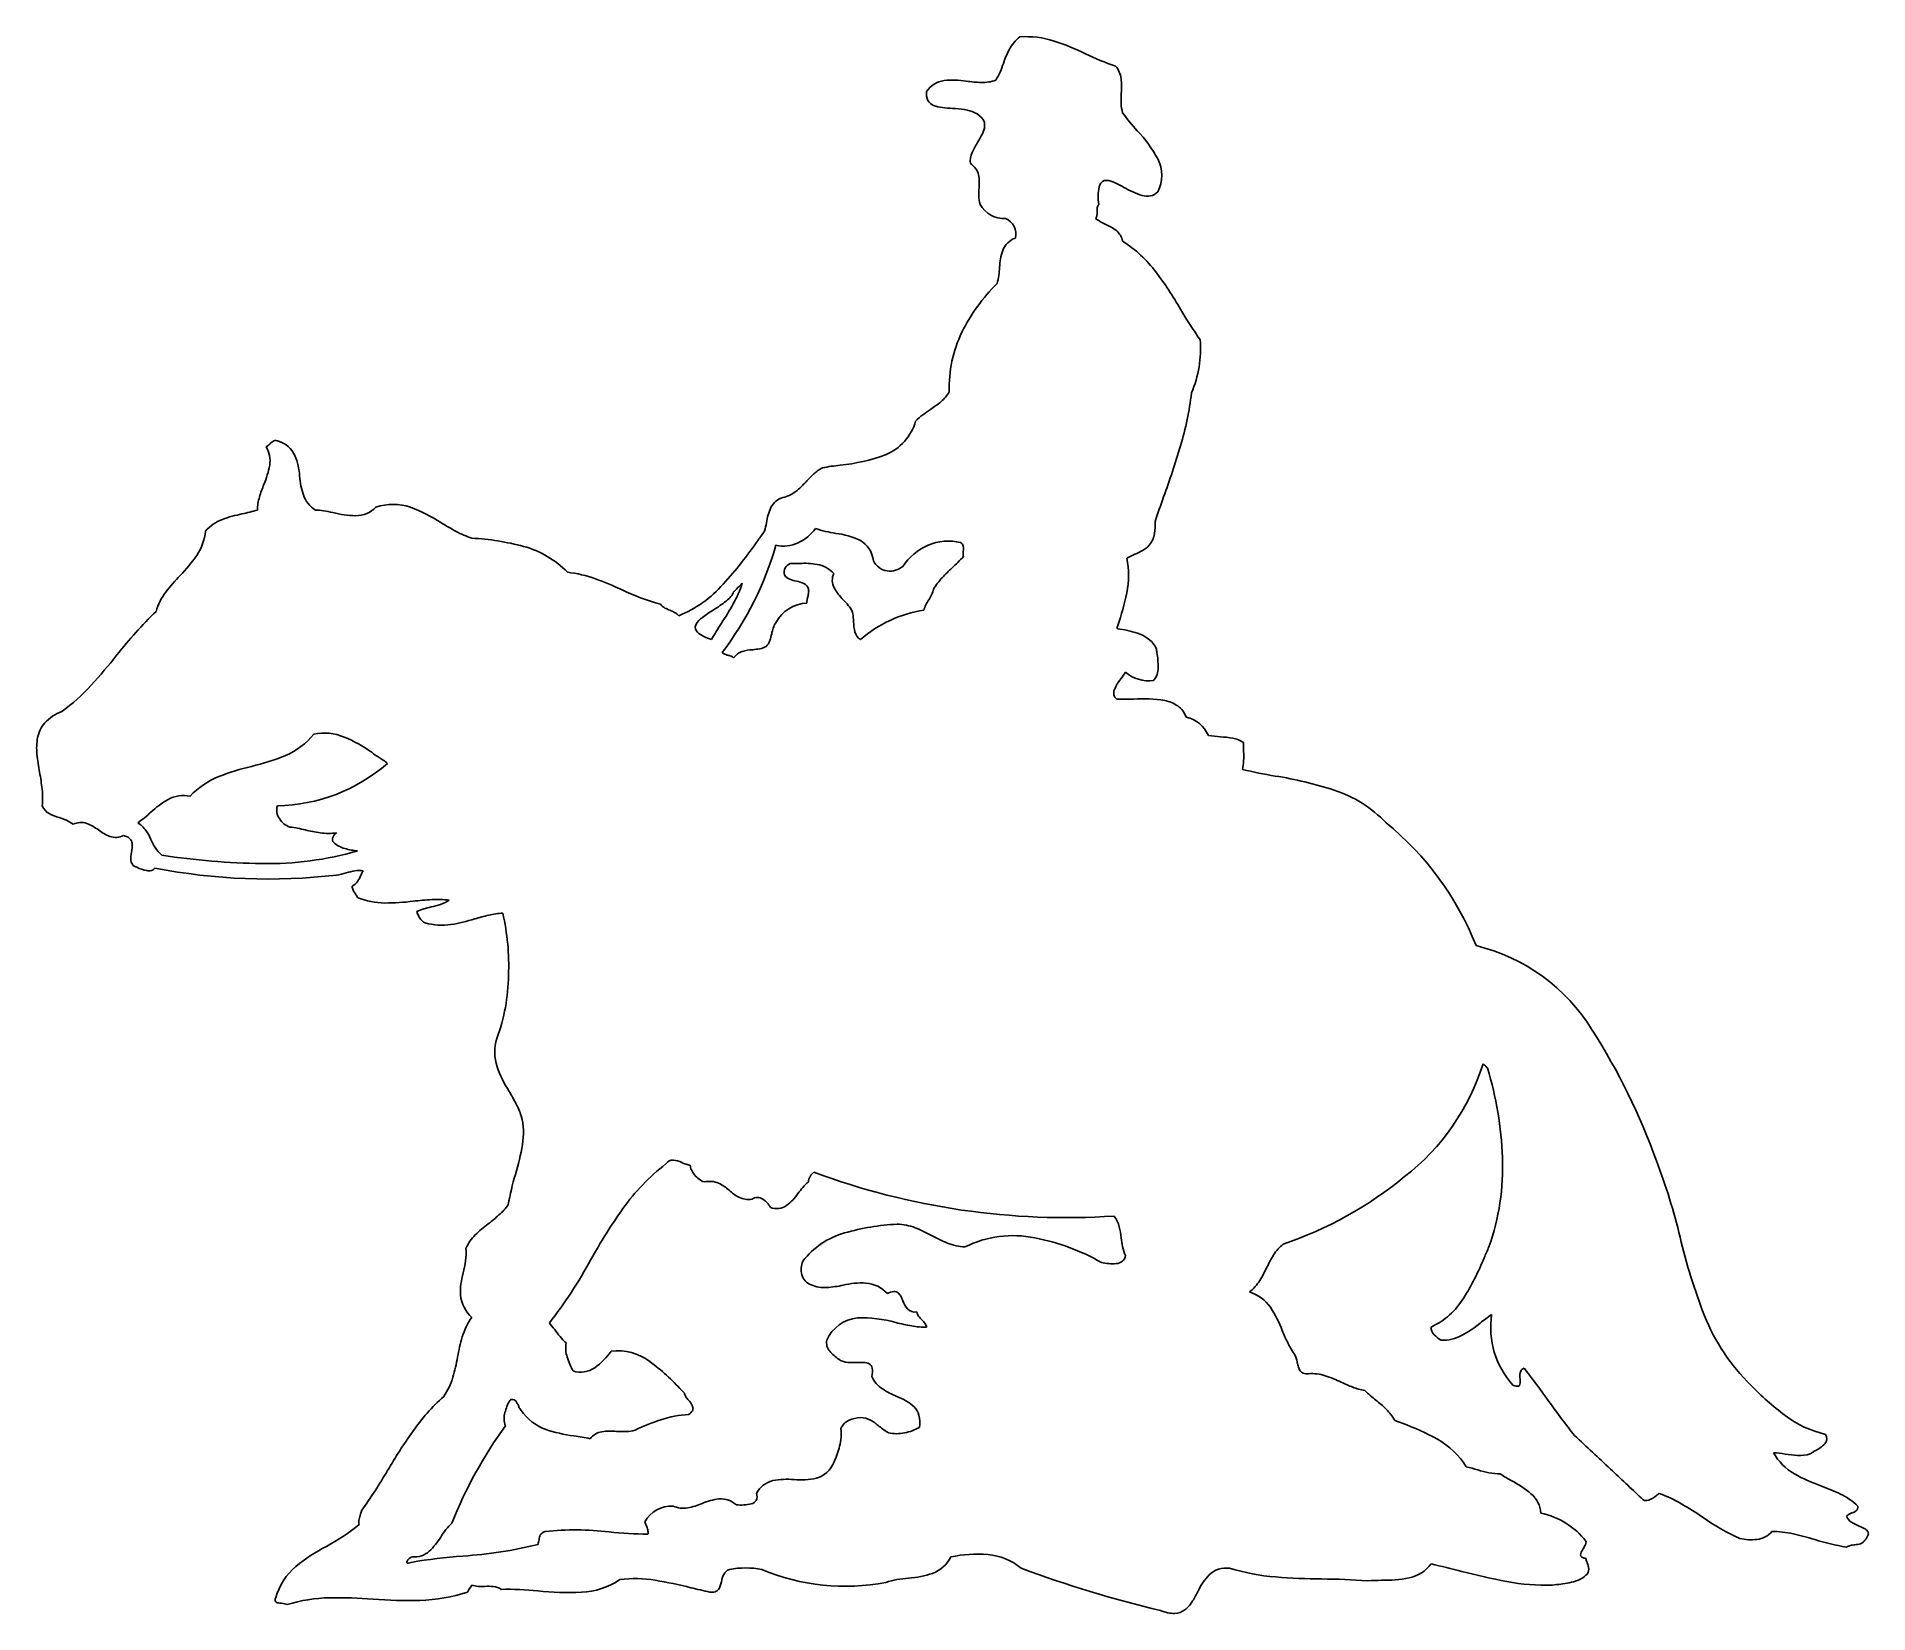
# Model space of a CAD drawing. Extents: x 0.64 to 7.79, y 2.55 to 8.7.
import ezdxf

# ---------------------------------------------------------------- set-up
doc = ezdxf.new("R2010")
doc.units = 0

msp = doc.modelspace()

# ---------------------------------------------------------------- linework, layer by layer
at = {"color": 7, "linetype": 'CONTINUOUS'}
for p, q in [((5.006665, 6.80989), (5.006665, 6.80989)), ((4.856943, 6.391278), (4.860777, 6.403169)), ((6.121381, 3.61416), (6.121949, 3.613762)), ((3.771798, 3.53883), (3.773742, 3.537374)), ((3.168739, 3.405983), (3.158797, 3.416312)), ((3.753455, 3.138269), (3.752353, 3.135565)), ((6.557368, 2.657368), (6.565883, 2.658296))]:
    msp.add_line(p, q, dxfattribs=at)
for centre, radius, start, end in [((4.59126, 8.566287), 0.176187, 129.982164, 151.289139), ((4.50284, 8.340566), 0.361575, 72.336355, 93.931168), ((4.310973, 7.768751), 0.964694, 63.970457, 71.783032), ((4.092192, 8.701815), 0.338511, 329.832924, 342.108366), ((4.754045, 8.485797), 0.357706, 152.507491, 161.749787), ((5.220995, 9.643805), 1.11953, 244.232561, 250.775107), ((4.78528, 8.528413), 0.088871, 6.180222, 40.99153), ((4.195671, 8.434701), 0.096829, 97.497325, 147.026432), ((4.21638, 8.207235), 0.325182, 80.697095, 95.885246), ((4.342826, 9.082652), 0.559412, 262.411065, 268.511166), ((4.333158, 8.687588), 0.164231, 268.301729, 288.347975), ((4.560873, 8.504199), 0.31458, 355.829428, 366.164534), ((4.169598, 8.478039), 0.055947, 170.36698, 206.907282), ((4.159076, 8.476338), 0.04591, 210.959696, 248.209851), ((5.360299, 8.454578), 0.486415, 176.848258, 181.477586), ((5.016099, 8.445253), 0.14209, 181.297635, 196.498793), ((4.189579, 8.550334), 0.125945, 247.820637, 263.793996), ((4.243673, 8.987671), 0.566605, 263.136804, 267.204835), ((4.193392, 7.918809), 0.503442, 82.055533, 87.421333), ((4.249131, 8.305668), 0.112605, 61.792086, 82.938415), ((4.269716, 8.330917), 0.080863, 37.625686, 66.193897), ((4.299901, 8.356492), 0.041383, 354.912064, 395.094084), ((5.488097, 8.838992), 0.747254, 215.51506, 222.435661), ((3.981682, 8.49603), 0.390885, 328.459009, 333.736393), ((4.255535, 8.362223), 0.086101, 332.946723, 353.731464), ((4.579639, 7.989803), 0.496411, 28.255637, 44.021665), ((4.367701, 8.215124), 0.082625, 155.544558, 186.139202), ((4.593901, 8.116944), 0.329204, 147.967182, 156.287914), ((4.888996, 8.160088), 0.143345, 333.570996, 386.83915), ((4.248191, 8.14548), 0.071368, 14.022325, 58.434418), ((4.152288, 8.132061), 0.167976, 353.189362, 370.534666), ((4.634005, 8.086153), 0.315998, 175.282675, 181.156956), ((4.987233, 8.07751), 0.202816, 169.191631, 188.53856), ((4.817594, 8.111773), 0.029818, 108.462069, 172.735713), ((4.816764, 8.083525), 0.057183, 63.753923, 98.663085), ((4.672442, 7.738818), 0.43079, 60.481358, 66.813909), ((5.051665, 8.394055), 0.326319, 239.224376, 252.907515), ((4.976402, 8.1568), 0.077454, 254.539553, 279.270746), ((4.979096, 8.131276), 0.05185, 280.877195, 317.559792), ((4.426866, 8.082148), 0.10882, 181.250567, 198.623215), ((4.416769, 8.098207), 0.105997, 208.643457, 273.397834), ((4.693764, 8.014879), 0.086334, 353.352824, 362.762833), ((4.862423, 8.023267), 0.082534, 172.456425, 182.935618), ((4.805811, 8.030638), 0.025445, 138.802619, 172.175119), ((4.39708, 7.931668), 0.066049, 346.284832, 426.84587), ((4.754372, 8.007828), 0.025316, 322.443634, 353.323686), ((4.853875, 8.0909), 0.12654, 231.117391, 241.463475), ((4.992914, 8.345237), 0.416401, 241.374516, 244.616553), ((4.735986, 7.788905), 0.196464, 52.590011, 66.472048), ((4.812119, 7.891331), 0.068877, 10.418016, 51.131787), ((4.624011, 7.795109), 0.22445, 161.249964, 178.474262), ((4.491701, 7.835132), 0.08642, 110.634369, 158.178178), ((4.604069, 7.475984), 0.508994, 37.146942, 57.191369), ((3.877549, 7.837284), 0.523345, 352.520886, 356.033759), ((4.898936, 7.227609), 0.721726, 134.905662, 153.662189), ((4.237752, 7.789746), 0.160019, 341.430041, 352.609656), ((3.849981, 6.912404), 1.450407, 30.013286, 36.90435), ((6.623234, 8.527758), 1.759018, 210.39003, 215.001718), ((4.695174, 7.332877), 0.492427, 154.12049, 182.011983), ((4.738509, 7.483977), 0.445214, 337.137997, 364.483786), ((4.079457, 7.386891), 0.142685, 309.757443, 330.019052), ((3.959589, 7.450418), 1.197304, 343.237694, 353.313421), ((4.231535, 7.049593), 0.220194, 126.839617, 136.55757), ((4.486862, 6.708306), 0.64642, 123.538601, 126.814321), ((3.892115, 7.613734), 0.436888, 302.946133, 309.619205), ((3.878073, 7.256778), 0.201461, 292.111178, 343.927895), ((1.524232, 7.130928), 0.031338, 291.142842, 308.722381), ((1.445647, 7.046385), 0.105544, 350.44558, 391.607021), ((1.476152, 7.191533), 0.108699, 308.511459, 313.818621), ((1.591043, 7.075191), 0.054845, 117.435695, 136.269622), ((1.574294, 7.104252), 0.021386, 61.72888, 113.481599), ((1.553469, 7.023357), 0.104423, 24.586336, 72.756344), ((1.566215, 8.167124), 3.695684, 340.033173, 343.299728), ((1.20749, 7.091765), 0.347969, 336.752953, 349.585926), ((1.393465, 6.966798), 0.273872, 4.055963, 21.417217), ((3.784708, 6.874381), 0.163856, 117.895129, 132.693509), ((3.991318, 5.370062), 1.673287, 97.367016, 99.746539), ((3.718407, 7.690937), 0.66397, 275.042033, 290.773847), ((2.081166, 6.732668), 0.596695, 158.183298, 163.221764), ((1.995011, 7.014285), 0.329562, 184.894, 197.912934), ((3.381384, 7.19836), 0.35125, 309.214909, 318.322433), ((4.011589, 6.628566), 0.498371, 132.702122, 137.57153), ((1.687064, 6.851162), 0.185165, 163.124212, 179.060851), ((1.787965, 6.949625), 0.112685, 199.009149, 237.871022), ((2.03228, 6.670185), 0.206055, 70.980799, 109.103492), ((3.573669, 6.831336), 0.074466, 105.521235, 154.201532), ((3.531967, 7.014865), 0.11388, 281.023627, 308.88441), ((11.646628, 4.556569), 7.011888, 160.431065, 161.254975), ((1.425373, 6.659069), 0.16948, 110.85715, 138.352948), ((1.532688, 6.364461), 0.483014, 100.857205, 110.310456), ((1.314276, 7.463807), 0.637837, 281.524479, 287.109253), ((1.728803, 6.678368), 0.17583, 79.603543, 90.249914), ((1.629817, 6.113852), 0.748955, 77.111504, 79.948646), ((1.891672, 7.205116), 0.373411, 255.293543, 269.014135), ((1.886612, 6.940656), 0.108905, 269.281608, 315.917635), ((1.896093, 6.314373), 0.586964, 56.687315, 69.731378), ((2.852442, 7.835109), 1.209664, 238.392392, 241.635575), ((3.107098, 6.873661), 0.388458, 344.782356, 349.745458), ((3.712702, 6.771513), 0.225775, 155.888833, 171.596923), ((4.722064, 6.803005), 0.284684, 351.748351, 361.385775), ((1.104086, 6.787358), 0.195271, 325.576218, 355.399695), ((2.456773, 7.101351), 0.376025, 241.570683, 251.771757), ((2.287965, 5.771115), 0.974427, 74.948622, 86.988897), ((2.084281, 7.683195), 1.66707, 317.876868, 325.420913), ((8.963511, 2.775486), 6.78361, 143.906987, 144.268179), ((3.55563, 6.848422), 0.134964, 257.423519, 294.949919), ((3.540784, 6.881862), 0.171547, 294.734292, 324.559797), ((3.818537, 7.176621), 0.417683, 250.70878, 261.930921), ((3.725081, 6.462905), 0.302182, 64.789726, 83.381879), ((3.803679, 6.64581), 0.103444, 5.422405, 61.023273), ((4.200098, 6.532886), 0.200163, 76.343576, 113.595517), ((4.238477, 6.709914), 0.019603, 9.090822, 63.065737), ((4.917959, 6.77287), 0.086509, 319.50805, 352.879877), ((0.774963, 7.01796), 0.597134, 315.403011, 325.176784), ((2.442983, 6.350667), 0.374502, 44.098172, 74.826079), ((2.293354, 7.071506), 1.282927, 322.925073, 343.944824), ((3.97195, 6.688429), 0.073086, 206.704953, 260.997884), ((4.217649, 6.498464), 0.238744, 114.148813, 145.352421), ((3.71059, 7.176765), 0.744383, 312.532552, 317.345606), ((4.297453, 6.681413), 0.040423, 178.16209, 192.897249), ((4.402588, 6.678721), 0.145592, 174.094583, 178.43021), ((4.187525, 6.703588), 0.070936, 351.986977, 367.633248), ((4.549001, 6.600706), 0.353793, 348.563266, 370.681103), ((5.020397, 6.452114), 0.247339, 112.04853, 120.016994), ((4.818732, 6.946294), 0.286407, 292.329718, 298.900431), ((4.906028, 6.787185), 0.104925, 299.157526, 317.793393), ((1.724602, 6.091115), 0.729852, 135.935613, 142.674175), ((2.659493, 6.141604), 0.472593, 69.964797, 83.629439), ((2.362315, 5.335781), 1.331466, 65.089164, 69.830515), ((3.597933, 6.61064), 0.039387, 154.019914, 194.791187), ((3.59767, 6.625877), 0.045497, 213.772875, 248.14402), ((3.600306, 6.605096), 0.044125, 115.599661, 148.891613), ((3.632792, 6.71602), 0.142239, 248.531039, 259.530251), ((3.591861, 7.314274), 0.669468, 269.090992, 272.269787), ((3.639272, 6.355074), 0.291008, 80.509221, 94.117912), ((3.66118, 6.516603), 0.128176, 44.658779, 78.262109), ((3.810495, 6.579636), 0.06413, 155.042053, 207.281733), ((3.970573, 6.693911), 0.078316, 262.620621, 310.315618), ((4.369024, 6.410167), 0.264396, 137.124106, 149.191351), ((4.69862, 6.100256), 0.716807, 132.55994, 136.896254), ((1.328258, 6.393441), 0.231366, 142.695872, 163.668352), ((3.312317, 7.346092), 0.892086, 244.134709, 254.608414), ((2.969726, 6.87495), 0.468253, 292.292315, 318.560695), ((3.247361, 6.605535), 0.136269, 308.437549, 319.249028), ((3.309696, 6.552616), 0.054506, 318.616366, 341.020711), ((2.992952, 6.694693), 0.421245, 330.535606, 342.568111), ((3.832907, 6.059354), 0.669779, 133.465034, 134.766093), ((3.126175, 6.810618), 0.361674, 312.853329, 317.976322), ((3.588334, 6.466128), 0.111584, 65.198132, 80.398605), ((3.619653, 6.53646), 0.034618, 15.279587, 63.422851), ((3.785284, 6.477801), 0.140001, 164.318945, 169.423155), ((3.541944, 6.546962), 0.112979, 343.905141, 351.440715), ((3.611088, 6.536176), 0.043001, 351.940821, 372.637138), ((3.933657, 6.651495), 0.206663, 209.337, 225.651747), ((3.895967, 6.64442), 0.267144, 328.048123, 333.069409), ((4.05326, 6.564346), 0.090643, 333.16507, 348.05337), ((3.90952, 6.732973), 1.006807, 340.8784, 348.401612), ((2.277851, 5.254386), 1.680057, 134.216447, 142.022154), ((3.122004, 6.524145), 0.060112, 219.38625, 240.893379), ((3.166545, 6.607343), 0.154478, 241.469737, 249.407756), ((3.05224, 6.304744), 0.168991, 62.395482, 69.213502), ((3.09979, 6.396706), 0.065466, 43.408622, 61.979373), ((3.594231, 5.96158), 0.591675, 121.789233, 126.838924), ((2.989681, 6.940379), 0.558774, 301.60823, 307.789174), ((2.245007, 7.117249), 1.2803, 326.568961, 330.535496), ((3.652295, 6.348573), 0.142111, 92.161266, 152.499371), ((3.698783, 6.494147), 0.051969, 169.633126, 183.932528), ((3.455955, 6.189024), 0.458341, 39.675687, 43.359489), ((3.70965, 6.39887), 0.129105, 27.508013, 39.878977), ((3.702916, 6.426007), 0.125523, 5.781815, 15.002603), ((3.415485, 6.396169), 0.414498, 3.007269, 5.882679), ((4.178924, 5.976107), 0.492747, 98.776081, 130.909156), ((4.200514, 6.437869), 0.100002, 152.596583, 165.394829), ((4.369002, 6.350107), 0.289976, 148.168717, 152.524047), ((3.235626, 6.396124), 0.02443, 155.494693, 229.585302), ((3.286811, 6.366109), 0.083675, 124.445868, 151.326795), ((3.312745, 6.48622), 0.143023, 229.462819, 254.347584), ((4.553357, 5.59884), 1.482681, 146.74511, 149.628081), ((3.329475, 6.404662), 0.183349, 340.768807, 349.248836), ((3.71583, 6.330011), 0.210153, 162.464016, 168.903054), ((3.581738, 6.372242), 0.069569, 142.912789, 162.353695), ((4.013104, 6.421897), 0.183735, 181.241983, 193.788897), ((3.882001, 6.389942), 0.048794, 194.038992, 238.13741), ((5.181987, 8.245127), 1.882129, 260.055146, 260.417942), ((4.820104, 6.025967), 0.366524, 69.62758, 82.382873), ((4.905155, 6.255846), 0.121416, 29.096564, 69.488538), ((3.337549, 6.316656), 0.027748, 222.020369, 248.310237), ((3.414644, 6.240369), 0.064588, 107.746051, 145.777572), ((3.446321, 6.127815), 0.181489, 93.310461, 106.43996), ((3.412587, 6.595095), 0.287037, 274.646865, 280.099248), ((3.447583, 6.399282), 0.088122, 280.02281, 297.333476), ((3.442356, 6.365743), 0.06395, 315.59957, 340.380369), ((5.754606, 6.407633), 0.74912, 187.111673, 188.448483), ((4.69638, 6.242231), 0.322026, 359.507179, 369.895575), ((-0.880593, 7.753786), 2.347755, 317.595044, 321.373473), ((3.354706, 6.361933), 0.076164, 248.905445, 258.165588), ((3.323465, 6.212833), 0.076173, 68.906994, 78.16668), ((3.340623, 6.258115), 0.027752, 42.024319, 68.311473), ((4.691974, 6.33517), 0.228716, 322.222455, 330.254555), ((4.983443, 6.328888), 0.141842, 229.089778, 276.928682), ((4.939191, 6.238175), 0.079213, 320.773561, 360.930026), ((0.274333, 6.699757), 0.784161, 306.251514, 317.554819), ((4.87562, 6.140789), 0.030817, 155.492841, 232.695287), ((5.00893, 6.084056), 0.175689, 140.815982, 156.691951), ((4.88962, 6.784363), 0.668886, 267.199788, 272.766697), ((4.958591, 5.597517), 0.520036, 80.45768, 94.045131), ((5.018833, 5.978026), 0.134855, 55.515522, 78.897822), ((5.043012, 6.016734), 0.089281, 19.132825, 54.240565), ((0.764127, 5.942177), 0.122701, 138.721554, 168.590771), ((0.79936, 5.90427), 0.174266, 110.605181, 136.997051), ((5.099707, 5.92375), 0.125336, 23.732149, 77.253503), ((0.861919, 5.924965), 0.221979, 169.229129, 186.19133), ((1.501753, 6.156412), 0.282897, 292.834505, 321.103017), ((1.763805, 5.785421), 0.197837, 67.124524, 102.221296), ((1.634338, 5.466681), 0.541857, 54.624421, 67.612972), ((5.282552, 6.359424), 0.391206, 259.973801, 266.985304), ((5.241393, 5.578052), 0.39125, 79.973944, 86.984073), ((5.290014, 5.851147), 0.113861, 57.049093, 80.142178), ((5.856478, 5.93116), 0.504771, 178.236741, 182.303856), ((1.48137, 5.986938), 0.844516, 185.838821, 190.673868), ((1.29005, 6.676099), 0.844037, 282.952625, 292.388946), ((1.565911, 6.376428), 0.677381, 271.178216, 310.869634), ((2.05627, 6.032346), 0.164478, 228.84933, 241.045472), ((1.847862, 5.666528), 0.256562, 55.427336, 59.870639), ((1.937423, 5.797196), 0.098148, 43.047386, 55.192792), ((5.206214, 5.879098), 0.146127, 344.998727, 358.413973), ((4.847695, 5.890567), 0.504829, 358.239089, 362.304829), ((-0.299527, 5.654141), 0.967211, 6.522638, 10.507043), ((1.469442, 5.519033), 0.317356, 111.861603, 136.525063), ((1.688242, 4.959572), 0.918074, 103.15913, 111.533419), ((5.865136, 8.087792), 2.305413, 257.021163, 260.267783), ((5.251131, 4.361512), 1.471242, 72.010305, 81.231093), ((0.376701, 5.730639), 0.286671, 353.701809, 366.685335), ((1.322528, 5.424892), 0.343851, 119.557369, 133.503569), ((1.215609, 5.60458), 0.134875, 79.950621, 117.702532), ((5.550636, 5.289709), 0.495925, 43.885846, 71.8015), ((0.718567, 5.723311), 0.061825, 202.963853, 241.144944), ((0.78352, 5.846557), 0.201132, 241.88284, 253.925859), ((0.630939, 5.342375), 0.325662, 67.336044, 72.691308), ((0.768685, 6.021032), 0.469893, 304.43875, 312.447272), ((1.633439, 5.682074), 0.056266, 162.290414, 215.567465), ((0.716002, 5.545929), 0.105049, 50.842389, 67.368727), ((0.813211, 5.56443), 0.070118, 71.087426, 116.124601), ((0.768803, 5.460245), 0.183258, 52.272321, 68.509766), ((0.992551, 5.749482), 0.182421, 232.277949, 248.565332), ((0.948547, 5.646032), 0.070116, 251.145171, 296.125028), ((0.969748, 5.531524), 0.052455, 52.288976, 79.374), ((0.97163, 5.534156), 0.117521, 35.395927, 57.703566), ((0.888284, 5.482086), 0.215701, 23.512339, 33.847216), ((1.656303, 5.693498), 0.081607, 212.753039, 250.253113), ((1.543537, 5.011151), 0.611503, 76.291376, 81.991589), ((1.832626, 6.196308), 0.608403, 256.292327, 261.937341), ((1.77946, 5.831647), 0.239895, 262.294295, 277.442972), ((1.836251, 5.558141), 0.043943, 125.816065, 156.273598), ((5.168764, 4.723419), 1.172518, 21.532711, 50.911511), ((0.982742, 5.550005), 0.029904, 15.158757, 50.323129), ((1.122951, 5.493371), 0.115726, 167.207318, 183.331654), ((0.801087, 5.558801), 0.212767, 349.217486, 354.723697), ((0.959243, 5.544684), 0.053986, 354.206819, 374.087938), ((1.32416, 5.674021), 0.260567, 203.975907, 211.661889), ((1.216032, 5.609801), 0.134839, 212.552467, 229.88068), ((1.546145, 8.173188), 2.698908, 261.111785, 269.426108), ((1.547007, 6.710816), 1.236716, 268.707545, 286.248123), ((1.812141, 5.568382), 0.017753, 155.224486, 226.153899), ((1.87998, 5.654396), 0.127227, 230.959019, 253.103194), ((1.909587, 5.755009), 0.232104, 253.329047, 265.911149), ((1.03734, 5.489144), 0.030023, 184.772566, 243.034867), ((0.802613, 4.914362), 0.590948, 67.243384, 68.027187), ((1.108665, 5.6279), 0.185536, 245.322603, 257.973252), ((1.078439, 5.489558), 0.043938, 258.933324, 282.730148), ((1.0827, 5.468697), 0.022655, 283.843918, 326.740177), ((1.545671, 7.751743), 2.338023, 259.052129, 276.504757), ((1.767805, 5.699444), 0.274024, 278.971256, 287.22996), ((1.937353, 5.147586), 0.303293, 100.418748, 106.941829), ((1.897714, 5.366023), 0.081291, 78.136366, 100.783122), ((2.095188, 5.346036), 0.206358, 151.15934, 156.515749), ((1.848659, 5.434843), 0.053987, 295.201573, 325.510488), ((1.907465, 5.386586), 0.035823, 180.947649, 207.061307), ((1.979269, 5.423551), 0.116583, 207.184397, 215.438752), ((1.774598, 5.482738), 0.142173, 326.502345, 337.473204), ((1.778835, 5.281429), 0.129126, 27.818684, 35.249175), ((1.998933, 5.589568), 0.269551, 246.867482, 270.078531), ((1.999817, 6.205428), 0.885411, 269.966643, 277.188333), ((2.257656, 4.039854), 1.295495, 93.327627, 96.517421), ((2.197149, 5.135953), 0.167664, 105.948776, 115.968919), ((2.297069, 4.787711), 0.529958, 102.766372, 105.990308), ((2.092072, 5.70417), 0.409154, 282.404248, 287.760886), ((2.204809, 4.965323), 0.36852, 82.871666, 93.477102), ((2.177601, 5.437375), 0.128984, 287.730445, 304.43552), ((2.245068, 5.326476), 0.127692, 198.154669, 210.797321), ((2.174179, 5.284382), 0.045248, 210.970627, 248.157173), ((2.222481, 5.477285), 0.243767, 254.50174, 278.28768), ((2.160664, 5.857378), 0.628833, 278.869332, 287.563804), ((2.633749, 4.312705), 0.986707, 103.402683, 106.686881), ((2.477617, 4.96848), 0.312602, 93.258932, 103.425467), ((1.542261, 5.073632), 0.940632, 357.78501, 372.709368), ((6.086024, 4.43827), 0.736219, 31.610301, 76.375162), ((1.732422, 5.048489), 0.749852, 339.972492, 359.143283), ((2.607178, 4.737204), 0.178754, 162.25454, 198.315027), ((4.567753, 3.453881), 2.54554, 19.736295, 32.568125), ((2.888651, 4.842351), 0.479146, 199.674825, 212.532015), ((5.428816, 4.962311), 0.899587, 307.851656, 342.538669), ((6.419306, 4.826491), 0.188425, 225.377768, 227.981864), ((6.240384, 4.624836), 0.081181, 38.681984, 49.431949), ((5.040336, 4.283918), 1.322734, 1.843684, 17.223266), ((1.628814, 4.073412), 0.996953, 27.763613, 30.852585), ((2.231238, 4.390297), 0.31627, 18.219815, 27.803476), ((2.280435, 4.421915), 0.260066, 350.063285, 374.990403), ((1.60625, 4.534967), 0.943659, 343.068491, 350.365735), ((3.59124, 3.655548), 0.813199, 127.434631, 144.56458), ((3.124201, 4.285014), 0.031745, 87.095441, 149.205124), ((3.113235, 4.217003), 0.100506, 63.289864, 82.812453), ((3.25113, 4.516333), 0.229146, 246.131853, 250.649384), ((3.195958, 4.358156), 0.061624, 250.317886, 265.996778), ((3.237285, 4.298327), 0.045659, 182.065241, 206.382945), ((5.428304, 4.288496), 0.934852, 340.561048, 362.328259), ((4.801102, 3.481101), 2.317318, 13.318824, 21.051277), ((3.414638, 3.984442), 0.94667, 163.068013, 170.396395), ((3.277479, 4.316549), 0.089777, 205.401676, 220.135466), ((3.278607, 4.314278), 0.089209, 218.553383, 249.012943), ((3.267287, 4.144798), 0.088624, 66.627629, 103.461873), ((3.223647, 4.066503), 0.178034, 47.820283, 63.730237), ((3.768387, 4.093092), 0.179773, 129.910152, 139.564964), ((3.704774, 4.227106), 0.051872, 125.793092, 175.709712), ((4.659687, 6.918442), 2.826535, 249.600008, 273.784456), ((5.019703, 5.421576), 1.513824, 288.747795, 309.41206), ((3.471352, 4.341583), 0.192138, 228.161592, 242.146152), ((3.42032, 4.252038), 0.089186, 244.255528, 278.203293), ((3.454148, 4.133352), 0.037017, 55.244352, 124.755648), ((3.420896, 4.083921), 0.09659, 29.635192, 55.754505), ((3.440667, 4.304282), 0.208498, 307.412539, 325.365), ((4.066901, 3.837789), 0.572571, 139.49395, 142.571236), ((1.955427, 4.653785), 0.737386, 307.402868, 311.573082), ((2.277389, 4.290604), 0.252041, 311.603752, 323.977001), ((4.742778, 2.849134), 2.21901, 144.838345, 150.912109), ((3.529408, 4.194926), 0.067845, 248.779105, 303.99325), ((4.747166, 4.023855), 0.123795, 15.008715, 36.834523), ((2.463988, 3.909867), 0.160002, 134.21164, 157.435164), ((2.717198, 3.648845), 0.52366, 126.825427, 134.154725), ((3.879306, 3.730205), 0.313463, 105.68576, 142.189199), ((4.044871, 3.157212), 0.90989, 92.835909, 105.968148), ((3.997674, 3.869184), 0.196816, 68.421421, 89.365492), ((3.860173, 3.528853), 0.563871, 60.962369, 68.147196), ((4.417599, 4.534639), 0.586055, 241.043939, 247.773342), ((4.451721, 3.600252), 0.421189, 78.309837, 116.443229), ((4.38536, 3.203767), 0.823039, 59.961567, 79.378581), ((4.576984, 3.982678), 0.298866, 5.744867, 14.184614), ((5.2949, 4.059819), 0.423195, 186.407058, 191.047382), ((9.24325, 4.529588), 2.246892, 193.241082, 201.419675), ((2.112715, 3.954049), 0.204247, 351.137, 364.834984), ((4.272773, 4.182424), 0.20523, 248.005398, 267.594878), ((4.86081, 3.94476), 0.029761, 307.677466, 358.082381), ((5.046683, 4.012132), 0.170442, 191.302752, 203.648122), ((5.871097, 3.699294), 0.471746, 148.393367, 155.091856), ((5.608343, 3.860147), 0.163668, 128.592317, 148.144029), ((5.351655, 4.313448), 1.012833, 328.096756, 338.057424), ((9.400778, 2.585249), 3.389948, 155.753515, 156.537089), ((2.571335, 3.799402), 0.276884, 164.006261, 182.104038), ((1.736237, 4.013569), 0.5854, 346.377363, 351.058236), ((1.231345, 4.782784), 1.789673, 322.001388, 331.466537), ((3.709546, 3.889646), 0.084485, 157.207678, 194.212737), ((3.683585, 3.883473), 0.057804, 194.598942, 249.923303), ((4.838878, 4.099624), 0.188003, 257.241208, 274.695887), ((4.849765, 3.963332), 0.051277, 275.038733, 304.759231), ((5.013182, 4.097372), 0.474026, 328.084604, 335.124957), ((3.715677, 3.953042), 0.134309, 247.251558, 273.860064), ((3.694481, 4.268843), 0.45082, 273.845904, 282.058373), ((3.864398, 3.508437), 0.328386, 87.706556, 103.33435), ((3.867272, 3.708681), 0.128291, 42.630512, 85.40972), ((3.991724, 3.741291), 0.062047, 94.792375, 118.981809), ((3.988085, 3.77803), 0.025139, 53.681335, 93.523729), ((3.977329, 3.7662), 0.041075, 27.137544, 51.365506), ((5.264346, 3.94231), 0.178858, 308.16288, 327.712772), ((5.328531, 3.652993), 0.155739, 34.68655, 72.693102), ((2.429668, 3.803597), 0.135792, 186.070696, 228.19564), ((3.853893, 3.700144), 0.181069, 21.650291, 27.922612), ((4.120675, 3.801257), 0.104292, 199.206452, 219.356632), ((4.068465, 3.762357), 0.039371, 223.770909, 281.395127), ((4.11215, 3.729068), 0.036296, 188.406334, 217.272342), ((5.074776, 3.488258), 0.458232, 20.81452, 33.5673), ((5.956369, 3.93548), 0.299719, 295.151549, 328.343196), ((2.548495, 3.552184), 0.257647, 144.343159, 163.235132), ((2.082241, 3.227841), 0.719917, 36.474517, 39.00872), ((3.187906, 4.043778), 0.654218, 216.37233, 219.536231), ((3.858746, 3.554452), 0.146441, 95.692373, 156.108244), ((3.864315, 3.235834), 0.464771, 73.750049, 92.477892), ((4.257584, 4.781891), 1.13091, 256.541279, 259.773463), ((4.109063, 3.949943), 0.285815, 259.46423, 271.07776), ((4.182436, 3.782235), 0.124426, 217.154125, 225.890019), ((4.009224, 3.6037), 0.124325, 37.540318, 45.844112), ((4.081291, 3.658861), 0.033571, 9.114589, 37.836449), ((6.396884, 4.021427), 0.96747, 202.506686, 205.613072), ((6.123703, 3.663734), 0.039952, 179.362424, 226.618005), ((5.978348, 4.041368), 0.467709, 299.012398, 309.480614), ((6.67426, 3.180967), 0.638933, 123.61281, 128.590572), ((6.652226, 3.662693), 0.335469, 171.363423, 222.035219), ((7.887624, 4.003568), 0.792817, 201.808611, 225.502498), ((2.96773, 3.430254), 0.694245, 163.580017, 170.329342), ((2.824794, 3.743208), 0.182847, 219.328818, 230.034648), ((2.820785, 3.582956), 0.115208, 169.946072, 198.226321), ((3.774144, 3.603619), 0.050323, 168.372465, 221.53839), ((5.799793, 3.734871), 0.305177, 205.56057, 215.245122), ((6.205364, 3.742506), 0.153381, 224.658042, 236.801163), ((6.131347, 3.767339), 0.153864, 266.498169, 298.678656), ((1.59013, 3.665373), 0.703274, 343.741032, 350.299837), ((2.980336, 3.632188), 0.282169, 197.588523, 209.540576), ((2.763542, 3.587325), 0.098529, 253.068106, 304.03259), ((2.659906, 3.726494), 0.27198, 305.717439, 325.126489), ((2.906082, 3.358427), 0.213803, 53.431155, 96.186021), ((2.549668, 2.871532), 0.817204, 41.808135, 53.700076), ((3.878295, 3.694121), 0.1883, 221.13561, 235.558057), ((3.811603, 3.598261), 0.071699, 238.125669, 266.00113), ((3.826715, 3.782022), 0.256076, 265.49537, 273.584694), ((3.857662, 3.270635), 0.256248, 87.337346, 93.341486), ((3.868484, 3.479161), 0.047457, 62.322178, 88.69392), ((3.877871, 3.500079), 0.024613, 10.838778, 59.053283), ((3.825435, 3.491629), 0.077718, 345.125435, 369.687853), ((5.506438, 3.529348), 0.053026, 15.712706, 33.689767), ((5.36023, 3.48657), 0.205361, 11.114528, 16.154598), ((5.760199, 3.565091), 0.202243, 191.099157, 196.217799), ((5.615108, 3.522434), 0.051013, 195.726967, 214.246944), ((2.017376, 3.54226), 0.258651, 324.961268, 343.424094), ((4.006158, 3.520187), 0.116217, 204.670628, 236.559409), ((5.594843, 3.50907), 0.026744, 215.011417, 248.930709), ((5.598878, 3.523909), 0.04207, 251.068577, 279.135956), ((5.618913, 3.317791), 0.165122, 71.667967, 94.639219), ((5.504799, 2.975131), 0.526284, 64.264034, 71.608213), ((6.052152, 4.129356), 0.751166, 244.884534, 248.648757), ((6.424235, 3.480999), 0.047869, 243.74847, 265.491379), ((6.421406, 3.442754), 0.009522, 264.369808, 323.184369), ((6.412546, 3.446721), 0.019112, 329.592451, 360.805283), ((6.521561, 3.470741), 0.090842, 170.188095, 186.335463), ((6.304007, 3.450307), 0.127692, 358.511694, 364.676379), ((6.454337, 3.482216), 0.022646, 107.92254, 169.810681), ((3.971395, 1.549657), 3.154199, 35.344889, 38.281481), ((8.134099, 4.211919), 1.114576, 223.971557, 233.197379), ((2.766741, 2.795855), 0.80405, 131.959406, 144.986565), ((2.669226, 3.277449), 0.208058, 150.947999, 165.213613), ((2.499634, 3.360733), 0.021588, 90.425563, 124.695199), ((2.498615, 3.36837), 0.013978, 45.720796, 86.478527), ((2.483454, 3.352895), 0.035642, 27.408595, 45.639149), ((2.376036, 3.294848), 0.157736, 23.500006, 28.165301), ((3.209211, 3.416583), 0.041837, 194.676899, 215.354122), ((3.326551, 3.496722), 0.183927, 214.564167, 219.890341), ((3.046885, 3.262829), 0.180654, 34.420204, 39.923437), ((3.162664, 3.341444), 0.040713, 13.756125, 35.256666), ((4.130251, 3.712761), 0.345305, 236.986173, 247.527117), ((3.924167, 3.193635), 0.213323, 48.418771, 69.676441), ((5.86626, 3.653413), 0.240208, 248.612995, 260.24504), ((6.19689, 3.799672), 0.533451, 225.885854, 232.045271), ((5.567366, 2.991648), 0.490855, 45.906432, 52.113943), ((8.904799, 5.043963), 2.89135, 215.271429, 218.577854), ((2.548196, 3.308674), 0.08307, 164.732289, 200.799707), ((2.672473, 3.424032), 0.165626, 203.591808, 207.6674), ((2.558208, 3.363626), 0.03638, 206.97219, 223.114769), ((2.693396, 3.450106), 0.196365, 214.543451, 249.64582), ((3.334956, 2.512248), 0.831484, 108.082162, 115.557755), ((3.215025, 2.875553), 0.448899, 93.765561, 107.923188), ((3.16613, 3.35862), 0.040144, 298.921154, 327.927002), ((3.183147, 3.346905), 0.019523, 330.544475, 372.484416), ((3.839559, 3.241378), 0.06557, 115.09823, 155.58394), ((3.859723, 3.197006), 0.114307, 91.744699, 114.81714), ((3.857914, 3.234883), 0.076395, 60.047595, 91.253678), ((3.777612, 3.098819), 0.234385, 49.472692, 59.645861), ((4.010353, 3.299095), 0.077435, 16.21096, 44.328006), ((3.975018, 3.291708), 0.113461, 350.542799, 374.811553), ((5.781493, 3.214389), 0.181889, 28.280941, 45.527345), ((7.19471, 6.473653), 3.411536, 248.451136, 248.992237), ((7.720722, 3.656482), 0.422202, 232.960366, 256.723407), ((4.054522, 1.896779), 2.374628, 145.047605, 149.432259), ((3.855499, 2.269378), 1.714002, 143.903555, 158.457028), ((2.80192, 3.774516), 0.538381, 250.826052, 263.165938), ((2.589486, 2.228587), 1.0222, 78.08426, 81.654186), ((2.857768, 3.184371), 0.072422, 98.415986, 142.199677), ((2.881226, 3.007374), 0.250962, 84.690541, 97.799709), ((2.932417, 3.669738), 0.413426, 266.121025, 271.291893), ((2.93973, 3.370957), 0.114558, 271.004216, 288.582844), ((3.593153, 3.24676), 0.18796, 345.415708, 366.636341), ((4.208978, 3.618079), 0.440711, 230.713194, 233.636954), ((4.027934, 3.371924), 0.135147, 233.571032, 242.840328), ((3.997733, 3.399311), 0.150954, 257.959262, 281.686253), ((3.990767, 3.443918), 0.19606, 281.039428, 299.374509), ((5.673719, 2.449469), 0.890725, 60.777029, 70.45609), ((5.954059, 2.952944), 0.314467, 31.822756, 60.56898), ((-10.351344, -15.084626), 24.9937, 46.717219, 47.156104), ((7.598826, 3.228794), 0.030051, 316.5545, 393.923283), ((3.337371, 3.319616), 0.453886, 336.450424, 344.645497), ((7.618474, 3.288789), 0.228907, 210.166466, 239.603652), ((7.410233, 2.850207), 0.323718, 79.95015, 88.170401), ((7.539359, 3.599459), 0.436585, 260.423015, 266.821291), ((7.523347, 3.308452), 0.145139, 266.76242, 286.340523), ((7.615745, 3.106867), 0.080878, 121.197472, 129.609525), ((7.76942, 2.857481), 0.373809, 119.419684, 121.545755), ((7.526232, 3.302715), 0.133642, 296.471999, 314.947348), ((-0.009577, 4.296201), 2.34492, 324.939265, 329.453131), ((3.654954, 3.175503), 0.105269, 286.349398, 337.704015), ((6.085392, 2.500721), 0.632796, 73.345249, 77.601836), ((6.366156, 3.409), 0.317966, 251.782887, 267.840402), ((6.661502, 3.548224), 0.550696, 236.077431, 241.599446), ((29.409382, 27.158911), 33.018643, 226.747041, 227.031915), ((7.809539, 3.631553), 0.621292, 240.399496, 250.83089), ((3.421797, 3.001679), 0.031001, 333.30376, 385.183596), ((3.537143, 2.969349), 0.098449, 103.349108, 152.458467), ((3.569537, 2.780777), 0.289655, 84.612288, 100.970814), ((3.624226, 3.342252), 0.274481, 264.251638, 282.703762), ((6.219369, 2.71274), 0.394615, 49.810336, 62.828357), ((6.401869, 2.929066), 0.111591, 4.839997, 49.715342), ((6.894151, 3.086093), 0.105532, 292.395198, 311.444454), ((7.108978, 2.82566), 0.232158, 125.411699, 128.643196), ((6.803434, 2.530195), 0.513964, 59.609349, 70.56443), ((7.31606, 2.248569), 0.847134, 64.384268, 70.018975), ((7.562377, 2.762846), 0.276912, 47.186687, 64.336236), ((2.019541, 2.888289), 0.123392, 158.427123, 167.500781), ((1.760873, 2.989067), 0.154218, 338.943241, 345.008531), ((3.120389, 2.843704), 0.122344, 88.106098, 150.003818), ((3.16451, 3.053822), 0.096551, 245.47493, 280.42529), ((3.125446, 3.248109), 0.294718, 281.059446, 292.477747), ((3.33262, 2.757771), 0.237609, 96.796133, 113.434184), ((3.310883, 2.902503), 0.09143, 48.108167, 94.001796), ((3.388758, 3.155885), 0.186083, 264.812377, 282.741377), ((3.422207, 3.006759), 0.033253, 283.196899, 325.139278), ((6.448776, 2.640486), 0.30485, 38.074021, 77.826144), ((6.925446, 3.012837), 0.025897, 214.780458, 290.127526), ((6.288918, 1.654196), 1.529888, 55.920393, 59.584718), ((7.729917, 2.906123), 0.031063, 116.93687, 139.59225), ((7.761228, 2.844776), 0.099938, 109.861675, 117.007809), ((7.711548, 2.989214), 0.052839, 287.314733, 307.800763), ((7.731206, 2.961793), 0.019166, 311.61017, 338.786266), ((7.724061, 2.963882), 0.026591, 340.162323, 364.527615), ((1.448431, 3.430363), 0.70046, 297.419757, 310.050299), ((1.948736, 2.904763), 0.050705, 168.359462, 192.05335), ((2.700472, 2.52363), 0.580031, 142.852947, 146.398356), ((2.369638, 2.774917), 0.164585, 131.197507, 143.033906), ((2.641398, 2.821471), 0.048139, 110.109601, 125.997887), ((2.74168, 1.739274), 1.133439, 83.241369, 95.916466), ((3.063467, 4.788004), 1.932374, 264.405098, 268.908425), ((3.139344, 2.94163), 0.130209, 196.398913, 203.644643), ((2.915186, 2.842938), 0.114714, 15.390457, 23.896805), ((2.985141, 2.862633), 0.042042, 350.896225, 374.814791), ((7.650883, 3.634183), 0.873424, 234.701074, 245.535878), ((7.346822, 2.923656), 0.088439, 276.218173, 319.886532), ((7.414664, 2.498291), 0.368385, 77.080179, 90.032178), ((7.745764, 2.938338), 0.041306, 197.005028, 239.427854), ((7.819847, 3.055964), 0.180304, 238.170245, 248.870357), ((7.669694, 2.676797), 0.227523, 62.598431, 68.020121), ((7.756795, 2.842592), 0.040256, 39.453527, 64.058311), ((7.774552, 2.858121), 0.016692, 344.566789, 397.02651), ((2.088934, 2.197367), 0.688973, 117.481723, 129.317207), ((2.114585, 2.85347), 0.086442, 264.917793, 312.088831), ((1.983353, 2.988502), 0.274699, 313.523833, 328.415784), ((2.20914, 4.352915), 1.584935, 273.447928, 284.177997), ((2.48188, 2.850465), 0.120427, 343.49821, 352.463632), ((2.650993, 2.830653), 0.049889, 153.255677, 175.382141), ((2.628266, 2.839911), 0.025503, 126.478798, 148.846823), ((6.795401, 2.721901), 0.140607, 146.99125, 152.784911), ((6.570411, 2.868931), 0.128165, 326.66434, 334.553602), ((6.663641, 2.825431), 0.025302, 332.792576, 366.922811), ((7.332221, 3.021914), 0.18774, 256.746093, 277.400128), ((7.213964, 1.607021), 1.281969, 73.325921, 77.243654), ((7.853947, 3.705328), 0.911803, 252.633948, 260.678865), ((7.731718, 2.766157), 0.046913, 102.327116, 122.858844), ((7.751484, 2.674513), 0.140664, 95.415587, 102.223302), ((7.731273, 2.909099), 0.094804, 274.195134, 287.76774), ((7.748673, 2.851602), 0.034753, 289.376524, 327.763748), ((7.742015, 2.869195), 0.051042, 314.939006, 342.303322), ((1.816328, 2.538278), 0.252552, 130.475127, 163.861088), ((2.088418, 2.746884), 0.003278, 164.170828, 229.802251), ((2.098903, 2.744611), 0.014002, 144.895281, 166.927515), ((2.090219, 2.751099), 0.007777, 239.75666, 280.511726), ((2.124851, 2.727011), 0.045354, 127.584187, 145.55601), ((2.086095, 2.79088), 0.047751, 276.666579, 289.894987), ((2.108239, 2.751526), 0.015896, 94.732118, 134.045829), ((2.461379, 0.661861), 2.114818, 94.255245, 99.774511), ((3.359731, 2.679505), 0.041868, 111.429107, 153.476733), ((3.407837, 2.370515), 0.353693, 79.673437, 100.326563), ((3.796436, 3.490991), 0.838169, 247.17088, 280.943084), ((4.092558, 2.824871), 0.130011, 290.318259, 333.74992), ((4.313076, 2.282609), 0.495772, 85.318789, 102.099092), ((4.331409, 2.537058), 0.240688, 50.606033, 84.725061), ((6.080986, 7.007751), 4.572572, 249.560508, 256.686952), ((5.283767, 2.628037), 0.095935, 82.104931, 133.87376), ((5.551139, 3.576372), 0.890367, 253.411577, 265.245461), ((5.970433, 2.823573), 0.140883, 281.330023, 323.548445), ((5.303656, -0.775353), 3.60074, 75.515623, 77.487695), ((6.677849, 2.775583), 0.010513, 181.455085, 237.579136), ((6.691655, 2.774438), 0.024331, 151.076718, 177.930972), ((6.692386, 2.800096), 0.039008, 238.859332, 264.663925), ((6.717126, 2.762327), 0.028388, 182.160922, 197.972342), ((6.672016, 2.717557), 0.027642, 307.27682, 363.815712), ((6.837457, 2.798889), 0.154147, 197.098264, 200.708287), ((6.615116, 2.711293), 0.084868, 5.47949, 22.9467), ((2.557093, 2.505284), 0.265759, 145.091915, 152.044572), ((2.367752, 2.734995), 0.082729, 249.77387, 267.276854), ((2.378439, 2.938587), 0.2866, 267.076626, 272.369127), ((2.401734, 2.43071), 0.221818, 84.292634, 92.95827), ((2.417504, 2.587412), 0.064324, 55.718874, 84.389294), ((2.755805, 2.91416), 0.285109, 272.183668, 304.344606), ((2.977129, 2.202248), 0.480331, 80.62606, 97.232878), ((2.80415, 1.133678), 1.562809, 75.538907, 80.749862), ((3.869106, 5.38386), 2.81882, 256.151778, 257.688199), ((3.267405, 2.666889), 0.043574, 322.429758, 342.789826), ((3.144661, 2.706273), 0.17248, 342.356684, 348.028725), ((3.426665, 2.649466), 0.115211, 154.974751, 169.481886), ((4.037103, 2.430983), 0.250715, 98.826086, 108.982786), ((4.126712, 1.862541), 0.826176, 95.739657, 98.918223), ((4.020299, 3.053442), 0.369634, 273.689806, 288.518996), ((5.404819, 2.523264), 0.25578, 137.15671, 155.357886), ((5.673503, 5.14686), 2.465607, 265.436708, 269.628458), ((5.631635, -0.210965), 2.892386, 85.9433, 89.487334), ((5.899082, 1.620804), 1.055242, 90.486653, 93.413391), ((5.900403, 3.181474), 0.505571, 268.8345, 281.143306), ((6.850057, 5.148345), 2.521506, 255.160275, 259.264048), ((6.529524, 3.453458), 0.796577, 259.20606, 272.003163), ((6.521004, 3.17097), 0.514635, 275.002909, 282.437979), ((6.608104, 2.791412), 0.125269, 280.925554, 310.079114), ((1.592423, 2.597431), 0.021714, 149.417311, 181.51241), ((1.579082, 2.597726), 0.008411, 185.921281, 240.199703), ((1.587154, 2.612431), 0.025185, 240.889788, 262.663132), ((1.60433, 2.721455), 0.135546, 261.34747, 266.253531), ((1.587625, 2.460866), 0.125579, 80.560369, 86.417014), ((1.605094, 2.561917), 0.02304, 55.826358, 82.200361), ((1.794355, 2.017089), 0.590814, 91.018543, 107.363616), ((1.81342, 0.807987), 1.800065, 85.537546, 90.94114), ((2.09458, 4.390541), 1.793505, 265.487565, 271.335736), ((2.118861, 3.249002), 0.651715, 271.541043, 288.193457), ((2.480254, 1.552525), 1.08836, 83.850773, 91.396191), ((2.715619, 3.704), 1.075953, 263.661795, 272.719435), ((3.274644, 2.68043), 0.050991, 262.563287, 286.638262), ((3.280835, 2.657373), 0.027135, 288.052412, 321.063389), ((5.052472, 2.651969), 0.11515, 307.383986, 327.881838), ((4.770303, 2.833226), 0.450516, 327.437159, 333.173331), ((5.081368, 2.680209), 0.133276, 246.420204, 270.992817), ((5.080614, 2.617902), 0.071015, 272.472364, 306.030834)]:
    msp.add_arc(centre, radius, start, end, dxfattribs=at)

doc.saveas('drawing.dxf')
